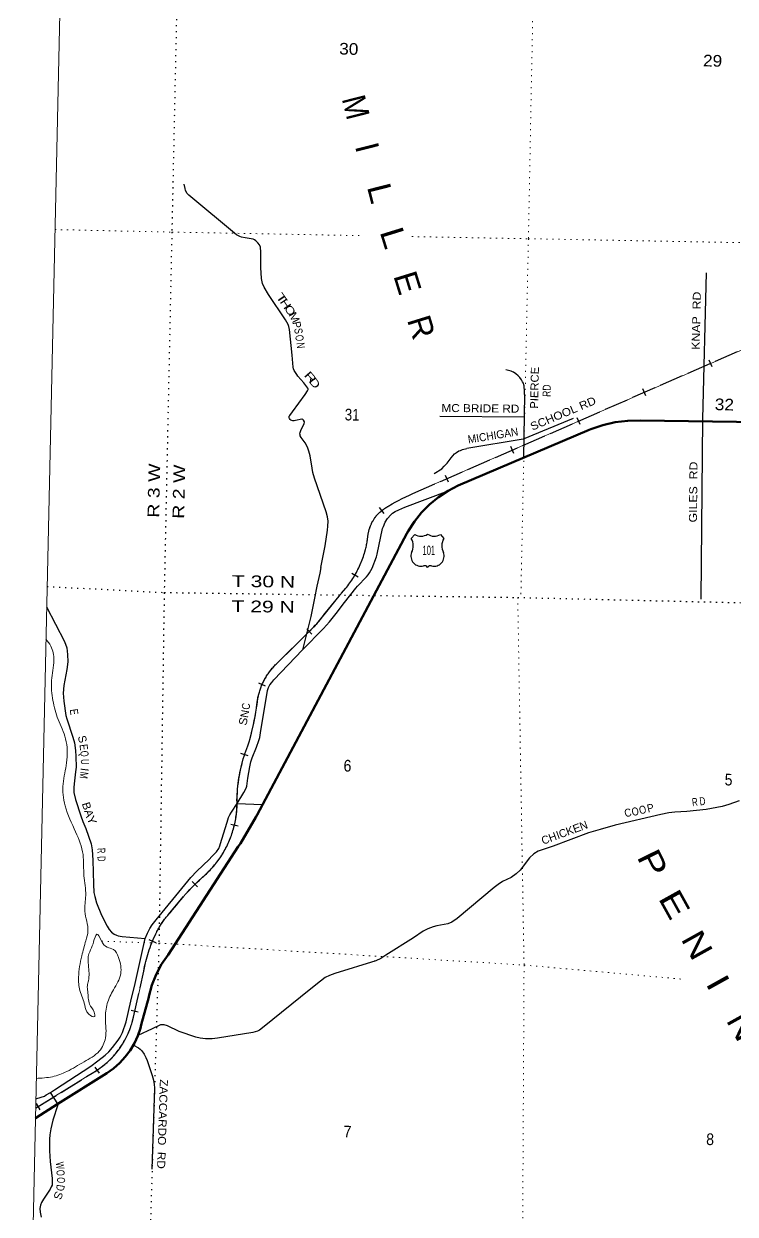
# Model space of a CAD drawing. Header units: feet. Extents: x -493433 to -244333, y 184684 to 373072.
# Drawn here: x -493183 to -482525, y 195417 to 213265 of the extents above; entities that cross this region are included whole.
import ezdxf
from ezdxf.enums import TextEntityAlignment as Align

# ---------------------------------------------------------------- set-up
doc = ezdxf.new("R2010")
doc.units = ezdxf.units.FT
doc.header["$LTSCALE"] = 60
doc.linetypes.add('DOTTED', pattern=[1.5, 0.3, -1.2])
doc.linetypes.add('LONG_DASHED', pattern=[7.5, 6, -1.5])
for name, color, linetype, lineweight in [('16', 7, 'Continuous', 25), ('20', 7, 'Continuous', 70), ('29', 7, 'Continuous', 25), ('30', 7, 'Continuous', 13), ('34', 7, 'Continuous', 13), ('39', 7, 'Continuous', 13), ('4', 7, 'Continuous', 13), ('6', 7, 'DOTTED', 25), ('63', 7, 'Continuous', 25), ('7', 7, 'DOTTED', 13)]:
    doc.layers.add(name, color=color, linetype=linetype, lineweight=lineweight)
doc.layers.add('42', color=7, linetype='Continuous')

msp = doc.modelspace()

# ---------------------------------------------------------------- linework, layer by layer
at = {"layer": '16'}
for p, q in [((-487134.65, 205612.72), (-487134.93, 205612.52)), ((-487377.72, 205547.99), (-487326.41, 205606.75)), ((-486942.56, 205606.84), (-486891.17, 205547.99))]:
    msp.add_line(p, q, dxfattribs=at)
for centre, radius, start, end in [((-487235.33, 205764.41), 182.07, 239.97227, 303.45418), ((-487033.55, 205763.91), 181.52, 236.33975, 300.08743), ((-487033.56, 205764.41), 182.07, 236.54582, 236.59441), ((-487570.7, 205437.36), 222.05, 332.97043, 29.75871), ((-486698.2, 205437.36), 222.05, 150.24129, 207.02957), ((-487231.51, 205282.46), 151.42, 159.09177, 283.81923), ((-487037.39, 205282.46), 151.42, 256.18077, 20.90823)]:
    msp.add_arc(centre, radius, start, end, dxfattribs=at)
for centre, major_axis, start_param, end_param in [((-487176.17, 205083.64), (-19.56, 51.67), 4.95877769, 6.28318531), ((-487092.72, 205083.64), (19.56, 51.67), 0, 1.32637542)]:
    msp.add_ellipse(centre, major_axis=major_axis, ratio=0.929097, start_param=start_param, end_param=end_param, dxfattribs=at)
at = {"layer": '20'}
msp.add_line((-493010.16, 196858.66), (-492674.6, 197069.35), dxfattribs=at)
msp.add_lwpolyline([(-492674.6, 197069.35), (-491939.59, 197530.84), (-491839.01, 197602.09), (-491746.42, 197683.46), (-491662.85, 197774.07), (-491589.2, 197872.91), (-491526.29, 197978.91), (-491474.81, 198090.9), (-491435.31, 198207.66), (-491423.47, 198253.31), (-491312.16, 198672.03), (-491309.75, 198682.86), (-491262.71, 198849.4), (-491198.53, 199010.12), (-491117.9, 199163.24), (-491021.71, 199307.1), (-489970.26, 200928.1), (-489938.52, 200975.78), (-489707.94, 201369.18), (-489689.12, 201406.34), (-487442.87, 205623.5), (-487424.52, 205656.8), (-487331.97, 205801.92), (-487224.77, 205936.57), (-487104.08, 206059.28), (-486971.22, 206168.7), (-486827.65, 206263.63), (-486674.95, 206343.03), (-484714.51, 207174.48), (-484688.91, 207185.07), (-484508.65, 207247.24), (-484322.89, 207290.23), (-484133.64, 207313.57), (-483943, 207316.99), (-480351.86, 207265.63)], dxfattribs=at)
at = {"layer": '29'}
for p, q in [((-485679.56, 207704.82), (-485697.81, 206759.94)), ((-485686.86, 207366.91), (-486950.63, 207378.37)), ((-489988.68, 201571.85), (-489610.96, 201560.87)), ((-492674.6, 197069.35), (-492784.75, 197242.14)), ((-491227.74, 197309.92), (-491265.93, 196091.81))]:
    msp.add_line(p, q, dxfattribs=at)
for points in [[(-489516.74, 209205.64), (-489581.87, 209314.78), (-489605.56, 209368.74), (-489621.09, 209445.6), (-489634.16, 209609.11), (-489630.89, 209841.31), (-489637.43, 209916.53), (-489652.95, 209950.87), (-489676.65, 209981.94), (-489708.51, 210013), (-489728.12, 210027.72), (-489748.55, 210037.53), (-489866.2, 210057.16), (-489924.21, 210065.33), (-489947.91, 210073.51), (-489996.93, 210102.94), (-490712.67, 210694.88), (-490736.37, 210722.68), (-490758.43, 210763.55), (-490767.41, 210794.63), (-490779.54, 210858.48)], [(-482961.8, 209528.92), (-483012.99, 207340.16), (-483039.88, 204639.71)], [(-488731.67, 205114.35), (-488665.93, 205439.39), (-488633.25, 205674.86), (-488628.35, 205733.73), (-488625.08, 205808.95), (-488634.88, 205874.36), (-488652.86, 205949.57), (-488829.35, 206453.21), (-488852.22, 206538.24), (-488862.03, 206603.64), (-488894.71, 206786.78), (-488911.05, 206855.46), (-488931.47, 206915.96), (-488966.61, 206983.01), (-489027.88, 207063.13), (-489040.95, 207087.66), (-489045.05, 207100.74), (-489047.49, 207118.73), (-489044.22, 207135.08), (-489026.25, 207180.86), (-488992.76, 207244.63), (-488982.12, 207274.07), (-488979.27, 207289.6), (-488979.68, 207296.96), (-488993.56, 207323.12), (-489003.37, 207332.93), (-489011.13, 207336.2), (-489018.9, 207336.2), (-489110.41, 207316.58), (-489134.51, 207313.31), (-489152.07, 207313.31), (-489168.41, 207316.58), (-489182.31, 207323.12), (-489194.15, 207333.75), (-489204.36, 207344.38), (-489208.04, 207355.01), (-489208.46, 207368.91), (-489206, 207383.63), (-489199.06, 207393.44), (-489156.17, 207447.4), (-488966.61, 207709.03), (-488933.52, 207759.72), (-488925.35, 207780.98), (-488923.72, 207790.79), (-488927.39, 207800.6), (-488986.22, 207879.09), (-489077.73, 207983.74), (-489093.26, 208004.17), (-489132.48, 208067.13), (-489143.92, 208089.2), (-489149.63, 208114.55), (-489162.7, 208297.69), (-489201.92, 208683.6), (-489211.74, 208727.75), (-489223.18, 208757.18), (-489260.75, 208827.49), (-489516.74, 209205.64)], [(-485679.56, 207704.82), (-485681.23, 207771.17), (-485684.9, 207816.14), (-485687.76, 207838.22), (-485691.03, 207852.11), (-485698.39, 207876.64), (-485709.41, 207896.26), (-485727.8, 207928.15), (-485753.53, 207963.3), (-485777.64, 207986.2), (-485813.99, 208015.63), (-485846.27, 208039.34), (-485859.35, 208046.7), (-485879.36, 208054.87), (-485960.48, 208078.77)], [(-484952.66, 207349.28), (-485699.35, 207035.55), (-486548, 206895.95)], [(-487037, 206519.95), (-486922.74, 206593.02), (-486883.53, 206630.63), (-486841.04, 206674.78), (-486778.94, 206758.17), (-486728.29, 206815.4), (-486702.14, 206836.66), (-486664.55, 206859.55), (-486641.68, 206869.37), (-486612.26, 206880.81), (-486548, 206895.95)], [(-489008.07, 203879.54), (-488694.95, 204195.83), (-488600.98, 204298.85), (-488502.12, 204421.48), (-488377.93, 204588.27), (-488207.98, 204800.85), (-488181.83, 204833.55), (-488047.84, 204970.91), (-488021.69, 205003.61), (-488003.71, 205031.41), (-487962.87, 205104.99), (-487897.5, 205275.05), (-487886.87, 205312.66), (-487807.62, 205695.3), (-487796.19, 205729.63), (-487770.03, 205790.14), (-487734.09, 205847.37), (-487685.06, 205904.6), (-487657.28, 205927.49), (-487619.7, 205952.02), (-487564.13, 205978.18), (-487475.9, 206017.42), (-486827.23, 206264.4)], [(-488731.67, 205114.35), (-488746.19, 205028.67), (-488791.04, 204833.77), (-488827.56, 204650.78), (-488882.3, 204377.32), (-489008.07, 203879.54)], [(-492841.45, 204523.22), (-492572.27, 204003.7), (-492537.96, 203908.86), (-492526.52, 203807.48), (-492524.89, 203699.55), (-492539.59, 203585.09), (-492585.35, 203343.09), (-492593.52, 203228.62), (-492585.35, 203107.62), (-492552.67, 202891.78), (-492539.59, 202845.99), (-492448.08, 202571.28), (-492425.21, 202486.25), (-492408.86, 202368.52), (-492402.33, 202276.95), (-492400.69, 202116.7), (-492408.86, 202048.02), (-492430.11, 201871.42), (-492435.01, 201812.55), (-492433.37, 201737.33), (-492408.86, 201635.95), (-492330.43, 201387.41), (-492299.38, 201305.65), (-492251.99, 201197.72), (-492173.55, 200968.8), (-492157.21, 200880.5), (-492147.41, 200726.79), (-492141.46, 200363.88)], [(-489988.68, 201571.85), (-489887.04, 201739.78), (-489851.9, 201801.91), (-489841.28, 201834.62), (-489824.94, 201955.62), (-489798.8, 202125.68), (-489783.27, 202200.9), (-489762.85, 202256.5), (-489697.48, 202416.74), (-489661.53, 202518.13), (-489648.46, 202563.91), (-489638.65, 202632.59), (-489530.8, 203270.31), (-489516.91, 203314.46), (-489494.85, 203352.07), (-489469.52, 203389.68), (-489439.29, 203427.29), (-489008.07, 203879.54)], [(-491363.96, 199547.83), (-491330.76, 199630.4), (-491295.63, 199700.72), (-491260.5, 199756.31), (-491200.85, 199831.53), (-490769.45, 200354.79), (-490681.2, 200462.71), (-490589.69, 200560.82), (-490406.67, 200734.15), (-490365.82, 200779.94), (-490294.74, 200851.89), (-490262.06, 200900.94), (-490247.36, 200938.55), (-490236.72, 200976.16), (-490190.97, 201120.06), (-490138.68, 201293.39), (-490114.99, 201362.06), (-490095.38, 201406.21), (-490073.31, 201443.82), (-489988.68, 201571.85)], [(-482719.06, 201529.03), (-482959.68, 201485.48), (-483247.28, 201452.78), (-483430.3, 201446.24), (-483516.9, 201436.43), (-483639.46, 201406.99), (-484325.78, 201250.01), (-484548.02, 201184.61), (-484724.5, 201132.28), (-485253.95, 200936.06), (-485476.18, 200857.57), (-485541.55, 200818.33), (-485606.91, 200759.46), (-485747.45, 200573.06), (-485806.28, 200517.46), (-485881.44, 200465.13), (-486012.17, 200406.27), (-486074.27, 200360.49), (-486136.36, 200314.7), (-486691.95, 199850.31), (-486772.04, 199794.71), (-486829.22, 199771.82), (-486994.27, 199742.39), (-487051.45, 199726.03), (-487131.54, 199696.6), (-487201.79, 199660.63), (-487345.59, 199562.52), (-487757.38, 199300.89), (-487832.57, 199248.57), (-487907.72, 199215.86), (-487933.52, 199208.12)], [(-482466.17, 201613.01), (-482619.78, 201557.42), (-482719.06, 201529.03)], [(-492141.46, 200363.88), (-492131.88, 200237.88), (-492119.62, 200177.38), (-492092.66, 200082.54), (-492021.58, 199899.39), (-491936.6, 199732.61), (-491903.1, 199685.19), (-491867.97, 199647.58), (-491829.57, 199616.51), (-491796.07, 199598.52), (-491767.47, 199588.71), (-491707.83, 199582.17), (-491363.96, 199547.83)], [(-492784.75, 197242.14), (-492725.48, 197279.01), (-492179.69, 197635.48), (-492071.84, 197713.97), (-491963.98, 197799), (-491910.05, 197849.69), (-491856.13, 197913.46), (-491771.16, 198024.66), (-491740.11, 198072.08), (-491705.79, 198139.12), (-491650.24, 198302.64), (-491581.6, 198610.05), (-491516.24, 198874.95), (-491363.96, 199547.83)], [(-487907.72, 199215.86), (-488522.16, 199026.18), (-488602.24, 198996.75), (-488667.6, 198964.04), (-488739.5, 198911.72), (-488907.81, 198777.63), (-489581.06, 198228.22), (-489652.97, 198175.89), (-489682.38, 198159.53), (-489751, 198143.19), (-490280.45, 198058.16), (-490358.9, 198045.07), (-490460.21, 198045.07), (-490538.65, 198054.88), (-490607.27, 198071.24), (-490855.65, 198156.27), (-491032.14, 198241.3), (-491081.17, 198257.64), (-491110.58, 198257.64), (-491136.72, 198254.38), (-491260.91, 198195.51), (-491476.04, 198093.75)], [(-491539.57, 197949.7), (-491465.18, 197910.99), (-491439.84, 197889.74), (-491415.33, 197863.58), (-491381.02, 197814.52), (-491354.06, 197767.1), (-491335.26, 197721.32), (-491262.55, 197495.66), (-491239.67, 197423.71), (-491230.68, 197363.22), (-491227.74, 197309.92)], [(-493003.85, 197145.33), (-492922.39, 197169.45), (-492875, 197187.44), (-492846.4, 197203.79), (-492784.75, 197242.14)], [(-492674.6, 197069.35), (-492674.87, 197056.33), (-492750.39, 196826.88), (-492780.63, 196696.07), (-492792.06, 196604.5), (-492796.14, 196539.09), (-492796.97, 196365.77), (-492789.61, 196205.52), (-492756.92, 195950.43), (-492756.11, 195880.12), (-492760.2, 195852.32), (-492772.46, 195824.52), (-492789.61, 195793.45), (-492887.65, 195643.02), (-492920.34, 195593.96), (-492935.05, 195553.08), (-492941.58, 195504.03), (-492939.94, 195446.8), (-492925.24, 195371.58)]]:
    msp.add_lwpolyline(points, dxfattribs=at)
at = {"layer": '34'}
for p, q in [((-487353.52, 206219.97), (-481359.3, 208844.61)), ((-491538.51, 198372.03), (-491385.49, 199058.08)), ((-493005.67, 197005.21), (-492132.92, 197545.64))]:
    msp.add_line(p, q, dxfattribs=at)
for points in [[(-488684.92, 204404.32), (-488422.88, 204726.1), (-488357.37, 204802.96)], [(-489389.99, 203674.25), (-489388.25, 203676.08), (-488927.14, 204134.56)]]:
    msp.add_lwpolyline(points, dxfattribs=at)
for centre, radius, start, end in [((-485974.9, 203078.58), 3430.59, 113.69456, 119.70387), ((-487293.12, 205310.36), 839.78, 117.03439, 135.18434), ((-487415.88, 205505.97), 617.04, 140.03928, 174.05797), ((-489092.72, 205664.08), 1067.28, 341.73189, 354.93464), ((-489528.03, 205758.07), 1510.85, 320.78998, 343.52212), ((-490143.27, 205470.16), 1806.32, 312.31942, 323.83868), ((-488721, 202968.65), 972.33, 133.47417, 174.71135), ((-493253.59, 203523.67), 3594.65, 342.69915, 352.56102), ((-487611.89, 201578.79), 2376.94, 158.37775, 178.84941), ((-491458.15, 201587.19), 1470.33, 309.50558, 1.53267), ((-488580.03, 198290.27), 2907, 131.93659, 138.72706), ((-672890.88, 352095.17), 237148.98, 320.07685, 320.17297), ((-490161.89, 199139.45), 1148.27, 138.35231, 153.43669), ((-489300.5, 198699.1), 2115.67, 153.20199, 170.23085), ((-492793.09, 198647.46), 1284.45, 300.92841, 347.61779)]:
    msp.add_arc(centre, radius, start, end, dxfattribs=at)
at = {"layer": '39'}
for points in [[(-492445.29, 222571.12), (-491798.57, 222763.7), (-491319.57, 222916.06), (-490883.6, 223037.11), (-490636.3, 223101.99), (-489999.3, 223291.03), (-489208.23, 223520.89), (-488935.87, 223623.57), (-488435, 223763.29), (-487209.12, 224150.59), (-486724.5, 224284.63), (-486410.8, 224345.93), (-486246.15, 224408.72), (-486026.31, 224419.71), (-485817.89, 224372.37), (-485656.17, 224309.98), (-485465.98, 224259.03), (-485282.65, 224258.75), (-484732.39, 224356.91), (-484351.87, 224432.79), (-483918.15, 224543.79), (-483277.23, 224641.83), (-482601.29, 224686.52), (-482295.2, 224681.33), (-482003.89, 224733.05), (-481399.3, 224827.91), (-480962.78, 224886.31), (-480263.63, 224890.05), (-479962.22, 224856.68), (-479720.79, 224842.92), (-479399.66, 224877.78), (-478993.48, 224930.84), (-478679.09, 224935.55), (-478496.12, 224834.27), (-478167.36, 224592.18), (-477832.26, 224448.93), (-477431.51, 224269.79), (-477035.58, 224143.29), (-476580.44, 224136.6), (-475803.51, 224106.18), (-475386.2, 224118.58), (-475121.92, 224134.57), (-474980.52, 224064.57), (-474790.84, 223991.42), (-474475.1, 223967.82), (-474166.52, 223982.77), (-473889.32, 223947.96), (-473281.67, 223915.46), (-472518.75, 223889.41), (-472007.56, 223867.27), (-471661.4, 223766.19), (-471296.01, 223539.39), (-471177.11, 223368.91), (-471156.51, 223130.03), (-471271.4, 222954.96), (-471513.48, 222768.73), (-471741.53, 222493.29), (-472079.83, 222068.92), (-472532.64, 221313.91), (-472687.56, 220978.15), (-472811.77, 220577.03), (-473250.19, 219144.89), (-473361.27, 218874.77), (-473473.05, 218574.37), (-473702.54, 217634.29), (-473770.3, 217407.6), (-473809.51, 217281.24), (-473798.6, 217058.76), (-473865.05, 216801.73), (-474016.49, 216528.52), (-474164.31, 216065.32), (-474241.49, 215780.26), (-474364.65, 215251.84), (-474439.12, 214910.15), (-474450.53, 214508.38), (-474549.11, 213997.56), (-474602.75, 213598.81), (-474651.65, 213317.13), (-474560.97, 212973.57), (-474467.88, 212732.98), (-474412.95, 212497.34), (-474289.28, 212272.2), (-473711.4, 211569.68), (-473558.4, 211220.61), (-473340.58, 210886.18), (-473074.02, 210568.78), (-472480.43, 210021.45), (-472175.07, 209812.23), (-471866.52, 209653.44), (-471303.87, 209419.98), (-470933.4, 209324.38), (-470878.68, 209252.39), (-470790.37, 209238.18), (-470595.62, 209209.35), (-470115.98, 209044.52), (-469637.65, 208823.14), (-469228.47, 208659.96)], [(-492853.01, 204036.68), (-492778.83, 203933.73), (-492733.36, 203724.57), (-492766.71, 203418.28), (-492747.52, 203118.83), (-492669.52, 202836.17), (-492557.48, 202544.64), (-492541.72, 202184.66), (-492595.4, 201870.76), (-492564.84, 201540.74), (-492406.83, 201147.11), (-492295.92, 200807.11), (-492283.15, 200491.65), (-492255.82, 200196.05), (-492269.44, 199957.98), (-492222.02, 199659.89), (-492253.56, 199517.19), (-492315.27, 199290.35), (-492363.05, 198970.26), (-492343.56, 198769.79), (-492270.09, 198551.9), (-492210.79, 198417.16), (-492121.03, 198378.68), (-492129.59, 198443.53), (-492197.23, 198566.34), (-492225, 198756.9), (-492231.03, 198843.91), (-492215.23, 198916.27), (-492215.84, 199148.61), (-492207.8, 199320.15), (-492156.69, 199438.14), (-492115.32, 199570.5), (-492088.11, 199614.31), (-492025.8, 199521.93), (-491933.53, 199418.74), (-491841.62, 199386.27), (-491763.81, 199267.26), (-491731.37, 199018.01), (-491839.63, 198782.17), (-491933.13, 198574.26), (-491960.61, 198346.62), (-491959.27, 198059.71), (-492052.53, 197861.9), (-492279.9, 197701.6), (-492539.16, 197556.18), (-492754.52, 197478.43), (-492997.96, 197453.11)]]:
    msp.add_spline(points, degree=3, dxfattribs=at)
at = {"layer": '4'}
msp.add_lwpolyline([(-489136.84, 372822.34), (-458570.27, 372170.54), (-428002.84, 371560.78), (-397434.59, 370993.07), (-366865.58, 370467.41), (-336295.9, 369983.8), (-305725.57, 369542.24), (-275154.66, 369142.74), (-244583.22, 368785.28), (-246606.46, 184933.95), (-277430.78, 185294.37), (-308254.58, 185697.19), (-339077.78, 186142.4), (-369900.35, 186630.01), (-400722.22, 187160.02), (-431543.33, 187732.42), (-462363.63, 188347.22), (-493183.05, 189004.41)], close=True, dxfattribs=at)
msp.add_lwpolyline([(-489136.84, 372822.34), (-458570.27, 372170.54), (-428002.84, 371560.78), (-397434.59, 370993.07), (-366865.58, 370467.41), (-336295.9, 369983.8), (-305725.57, 369542.24), (-275154.66, 369142.74), (-244583.22, 368785.28), (-246606.46, 184933.95), (-277430.78, 185294.37), (-308254.58, 185697.19), (-339077.78, 186142.4), (-369900.35, 186630.01), (-400722.22, 187160.02), (-431543.33, 187732.42), (-462363.63, 188347.22), (-493183.05, 189004.41)], close=True, dxfattribs=at)
at = {"layer": '6'}
for points in [[(-490695.13, 223085.85), (-490733.06, 220859.76), (-490850.46, 215494.7), (-490965.57, 210141.7), (-491079.85, 204738.18), (-491158.46, 199481.29), (-491314.61, 194320.76), (-491344.6, 193795.04), (-491663.69, 188971.01)], [(-492834.73, 204828.51), (-491079.85, 204738.18), (-485783.19, 204663.92), (-480455.5, 204538.43), (-475054.88, 204353.88), (-469736.99, 204153.87), (-464528.89, 203978.19), (-462041.84, 203940.63)]]:
    msp.add_lwpolyline(points, dxfattribs=at)
at = {"layer": '63'}
for p, q in [((-482869.13, 208122.26), (-482913.49, 208223.58)), ((-483864.79, 207689.15), (-483909.16, 207790.47)), ((-484845.93, 207256.69), (-484890.3, 207358.02)), ((-485841.6, 206823.58), (-485885.96, 206924.9)), ((-486822.73, 206391.13), (-486867.1, 206492.45)), ((-487784.63, 205924.05), (-487854.17, 206010.07)), ((-488175.3, 204967.22), (-488270.98, 205022.72)), ((-488870.46, 204114.03), (-488945.39, 204195.39)), ((-489561.45, 203333.43), (-489663.11, 203377)), ((-489824.05, 202288.9), (-489929.5, 202322.31)), ((-489972.97, 201235.01), (-490080.68, 201260.2)), ((-490582.09, 200323.59), (-490659.1, 200402.99)), ((-491203.73, 199486.23), (-491306.07, 199528.2)), ((-491467.59, 198444.22), (-491575.55, 198468.3)), ((-492050.91, 197531.17), (-492112.05, 197623.34)), ((-492937.1, 196981.78), (-492995.33, 197075.82))]:
    msp.add_line(p, q, dxfattribs=at)
at = {"layer": '63', "linetype": 'LONG_DASHED'}
for points in [[(-487922.58, 205859.99), (-487916.32, 205868.78), (-487909.95, 205877.44), (-487903.4, 205886.02), (-487896.68, 205894.46), (-487889.82, 205902.76), (-487889.69, 205902.96), (-487879.18, 205913.41), (-487868.58, 205923.5), (-487857.78, 205933.4), (-487846.82, 205943.24), (-487835.66, 205952.8), (-487824.4, 205962.11), (-487812.96, 205971.36), (-487801.33, 205980.31), (-487789.58, 205989.03), (-487777.6, 205997.63), (-487765.55, 206005.93), (-487753.4, 206014.12), (-487740.99, 206022.07), (-487728.53, 206029.73), (-487715.89, 206037.2), (-487703.19, 206044.48), (-487690.25, 206051.54), (-487677.31, 206058.36), (-487675.31, 206059.36), (-487673.25, 206060.4), (-487620.87, 206089.91), (-487568, 206118.09), (-487514.88, 206145.23), (-487461.09, 206171.96), (-487406.85, 206197.36), (-487353.96, 206220.97), (-481359.72, 208845.62)], [(-489576.27, 203433.55), (-489568.02, 203448.34), (-489559.5, 203463.12), (-489550.72, 203477.63), (-489541.73, 203492.05), (-489532.53, 203506.26), (-489523, 203520.41), (-489513.2, 203534.26), (-489503.26, 203547.97), (-489492.99, 203561.6), (-489482.58, 203574.96), (-489471.89, 203588.18), (-489460.88, 203601.17), (-489449.8, 203613.95), (-489438.44, 203626.6), (-489426.75, 203639.02), (-489414.99, 203651.24), (-489403.04, 203663.25), (-489390.76, 203675.02), (-489389.03, 203676.84), (-488927.9, 204135.35), (-488904.64, 204156.78), (-488882.03, 204178.58), (-488859.77, 204200.8), (-488837.62, 204223.41), (-488816.11, 204246.42), (-488795.08, 204269.72), (-488774.16, 204293.4), (-488753.86, 204317.5), (-488734.06, 204341.87), (-488714.5, 204366.77), (-488695.56, 204391.82), (-488685.78, 204404.99), (-488423.72, 204726.8), (-488358.21, 204803.66), (-488346.09, 204818.68), (-488329.89, 204839.39), (-488314.03, 204860.52), (-488298.61, 204881.78), (-488283.4, 204903.42), (-488268.76, 204925.22), (-488254.33, 204947.4), (-488240.47, 204969.76), (-488226.86, 204992.33), (-488213.69, 205015.05), (-488200.87, 205038.18), (-488188.62, 205061.48), (-488176.67, 205084.87), (-488165.06, 205108.67), (-488153.94, 205132.45), (-488143.19, 205156.51), (-488132.99, 205180.89), (-488123.12, 205205.21), (-488113.65, 205229.8), (-488104.7, 205254.71), (-488096.1, 205279.56), (-488087.91, 205304.54), (-488080.27, 205329.84), (-488074.53, 205347.61), (-488069.21, 205365.39), (-488064.21, 205383.28), (-488059.37, 205401.33), (-488054.98, 205419.42), (-488050.91, 205437.5), (-488047.02, 205455.75), (-488043.57, 205474.03), (-488040.45, 205492.31), (-488037.6, 205510.8), (-488035.14, 205529.19), (-488032.86, 205547.64), (-488030.99, 205566.21), (-488030.7, 205569.94), (-488029.52, 205580.7), (-488028.09, 205591.37), (-488026.49, 205602.01), (-488024.76, 205612.7), (-488022.78, 205623.32), (-488020.63, 205633.84), (-488018.35, 205644.42), (-488015.83, 205654.91), (-488013.13, 205665.32), (-488010.24, 205675.77), (-488007.18, 205686.07), (-488003.99, 205696.37), (-488000.56, 205706.64), (-487996.96, 205716.77), (-487993.17, 205726.88), (-487989.27, 205736.92), (-487985.12, 205746.92), (-487980.86, 205756.8), (-487976.35, 205766.65), (-487971.74, 205776.36), (-487966.94, 205786.05), (-487961.97, 205795.6), (-487956.82, 205805.07), (-487951.55, 205814.46), (-487946.05, 205823.78), (-487940.43, 205833.01), (-487934.63, 205842.1), (-487928.72, 205851.12), (-487922.58, 205859.99)], [(-490357.7, 200613.7), (-490340.79, 200633.16), (-490324.4, 200652.78), (-490308.19, 200672.61), (-490292.36, 200692.9), (-490277.04, 200713.35), (-490261.99, 200734.12), (-490247.24, 200755.05), (-490232.87, 200776.41), (-490218.91, 200797.83), (-490205.33, 200819.69), (-490192.16, 200841.59), (-490179.27, 200863.84), (-490166.89, 200886.23), (-490154.9, 200908.87), (-490143.21, 200931.65), (-490132.01, 200954.79), (-490121.12, 200978.06), (-490110.71, 201001.48), (-490100.62, 201025.04), (-490091.13, 201048.86), (-490081.94, 201072.81), (-490073.16, 201096.81), (-490064.78, 201121.05), (-490056.89, 201145.44), (-490049.41, 201170.09), (-490042.24, 201194.66), (-490035.68, 201219.49), (-490029.53, 201244.36), (-490023.68, 201269.38), (-490018.36, 201294.32), (-490013.53, 201319.65), (-490009.01, 201344.89), (-490005.11, 201370.19), (-490001.43, 201395.5), (-489998.34, 201421.09), (-489995.69, 201446.51), (-489993.44, 201471.97), (-489991.6, 201497.67), (-489990.39, 201523.23), (-489989.39, 201548.81), (-489989.01, 201574.45), (-489988.94, 201600.23), (-489989.4, 201625.73), (-489989.45, 201626.49), (-489989.43, 201628.35), (-489988.25, 201669.77), (-489986.22, 201711.33), (-489983.54, 201752.6), (-489980.24, 201794.13), (-489976.06, 201835.29), (-489971.26, 201876.69), (-489965.57, 201917.72), (-489959.36, 201958.79), (-489952.5, 201999.57), (-489944.78, 202040.51), (-489936.2, 202081.07), (-489927.19, 202121.44), (-489917.32, 202161.97), (-489906.9, 202202), (-489895.72, 202241.97), (-489883.58, 202281.79), (-489871.09, 202321.2), (-489857.85, 202360.54), (-489843.65, 202399.73), (-489829.1, 202438.51), (-489822.6, 202455.02), (-489804.26, 202515.13), (-489787.38, 202575.36), (-489771.53, 202635.92), (-489756.26, 202697.03), (-489742.46, 202758.22), (-489729.8, 202819.4), (-489717.73, 202881.12), (-489707.13, 202942.94), (-489697.67, 203004.73), (-489690.28, 203058.39), (-489689.92, 203062.34), (-489688.1, 203079.23), (-489686.07, 203096.19), (-489683.68, 203112.93), (-489680.97, 203129.73), (-489678.05, 203146.44), (-489674.84, 203163.17), (-489671.24, 203179.73), (-489667.41, 203196.36), (-489663.33, 203212.84), (-489658.89, 203229.25), (-489654.2, 203245.52), (-489649.22, 203261.76), (-489644.04, 203277.94), (-489638.44, 203293.98), (-489632.65, 203309.94), (-489626.51, 203325.82), (-489620.17, 203341.63), (-489613.48, 203357.21), (-489606.61, 203372.73), (-489599.45, 203388.1), (-489591.95, 203403.4), (-489584.24, 203418.47), (-489576.27, 203433.55)], [(-493006.91, 197006.17), (-492133.49, 197546.57), (-492114.28, 197558.23), (-492095.46, 197570.26), (-492076.83, 197582.62), (-492058.22, 197595.26), (-492039.99, 197608.27), (-492022.06, 197621.57), (-492004.16, 197635.13), (-491986.64, 197649.07), (-491969.42, 197663.28), (-491952.29, 197677.89), (-491935.57, 197692.68), (-491918.98, 197707.71), (-491902.67, 197723.17), (-491886.77, 197738.83), (-491871.06, 197754.82), (-491855.61, 197770.97), (-491840.41, 197787.55), (-491825.56, 197804.23), (-491810.99, 197821.34), (-491796.76, 197838.55), (-491782.72, 197856.07), (-491769.11, 197873.81), (-491755.8, 197891.8), (-491742.75, 197909.96), (-491730.06, 197928.48), (-491717.61, 197947.16), (-491705.58, 197966.03), (-491693.8, 197985.06), (-491682.49, 198004.4), (-491671.43, 198023.9), (-491660.72, 198043.48), (-491650.32, 198063.33), (-491640.33, 198083.37), (-491630.66, 198103.68), (-491621.28, 198123.96), (-491612.37, 198144.55), (-491603.81, 198165.24), (-491595.51, 198186.08), (-491587.66, 198206.94), (-491580.18, 198228.17), (-491573, 198249.39), (-491566.34, 198270.73), (-491559.85, 198292.12), (-491553.86, 198313.82), (-491548.25, 198335.43), (-491543, 198357.13), (-491539.58, 198372.27), (-491386.56, 199058.29), (-491380.08, 199094.73), (-491372.78, 199130.85), (-491364.87, 199166.86), (-491356.49, 199203.01), (-491347.32, 199238.81), (-491337.56, 199274.28), (-491327.35, 199309.89), (-491316.33, 199345.16), (-491304.74, 199380.11), (-491292.47, 199415.16), (-491279.65, 199449.67), (-491266.42, 199484.12), (-491252.35, 199518.43), (-491237.73, 199552.22), (-491222.48, 199585.89), (-491206.85, 199619.28), (-491190.39, 199652.53), (-491189.93, 199653.43), (-491180.83, 199671.36), (-491171.37, 199689), (-491161.61, 199706.48), (-491151.58, 199723.95), (-491141.2, 199741.12), (-491130.56, 199758.03), (-491119.67, 199774.94), (-491108.41, 199791.55), (-491096.9, 199807.9), (-491085.03, 199824.19), (-491072.95, 199840.11), (-491060.67, 199855.95), (-491047.96, 199871.58), (-491035.06, 199886.84), (-491021.87, 199901.94), (-491020.77, 199903.23), (-490765.69, 200208.57), (-490731.89, 200246.63), (-490697.42, 200283.71), (-490662.29, 200320.2), (-490626.54, 200356.54), (-490590.09, 200391.88), (-490553.2, 200426.43), (-490523.52, 200453.56), (-490503.75, 200470.05), (-490484.5, 200486.88), (-490465.52, 200504.06), (-490446.61, 200521.54), (-490428.2, 200539.39), (-490410.17, 200557.49), (-490392.22, 200575.9), (-490374.77, 200594.69), (-490357.7, 200613.7)]]:
    msp.add_lwpolyline(points, dxfattribs=at)
at = {"layer": '7'}
for points in [[(-485288.72, 224257.85), (-485383.54, 220667.52), (-485520.62, 215375.22), (-485623.17, 210042.13), (-485736.84, 204664.85)], [(-492716.94, 210179.39), (-490965.57, 210141.7), (-488134.5, 210088.94)], [(-487369.94, 210074.69), (-485623.17, 210042.13), (-480248.51, 209943.81), (-474900.64, 209819.86), (-471937.4, 209687.24)], [(-485783.19, 204663.92), (-485688.46, 199152.44), (-485716.82, 193718.61), (-485875.12, 188844.75)], [(-492015.99, 199509.14), (-491158.46, 199481.29), (-485688.46, 199152.44), (-483338.85, 198942.23)]]:
    msp.add_lwpolyline(points, dxfattribs=at)

# ---------------------------------------------------------------- texts
at = {"layer": '16', "width": 0.6}
msp.add_text('101', height=140, dxfattribs=at).set_placement((-487114.85, 205300.95), align=Align.CENTER)
at = {"layer": '30'}
for s, rotation, width, p in [('T', 304.096, 1.65, (-489370.99, 209115.21)), ('H', 304.096, 1.3, (-489311.36, 209032.75)), ('O', 304.096, 1.3, (-489243.8, 208934.72)), ('M', 298.118, 1.15, (-489183.09, 208834.86)), ('P', 282.54, 0.95, (-489149.81, 208737.73)), ('S', 275.803, 0.8, (-489126.89, 208653.43)), ('O', 275.803, 0.75, (-489111.39, 208547.37)), ('N', 275.803, 0.75, (-489094.8, 208436.51)), ('R', 311.168, 1.55, (-488933.42, 207925.04)), ('D', 306.852, 1.4, (-488873.38, 207842.79)), ('E', 278.61, 0.85, (-492488.93, 202938.39)), ('E', 277.906, 0.85, (-492343.94, 202409.97)), ('Q', 274.079, 0.7, (-492333.67, 202316.81)), ('U', 270.586, 0.65, (-492327.65, 202198.1)), ('M', 263.139, 0.75, (-492340.31, 202004.82)), ('B', 287.514, 1.05, (-492298.47, 201518.77)), ('O', 12.883, 0.85, (-484010.26, 201396.52)), ('O', 12.883, 0.85, (-483898.77, 201422.87)), ('P', 12.883, 0.95, (-483781.71, 201448.79)), ('R', 6.487, 0.75, (-483122.99, 201537.36)), ('D', 6.487, 0.75, (-483009.33, 201550.28)), ('A', 287.514, 1.1, (-492263.48, 201407.87)), ('Y', 293.705, 1.2, (-492220.28, 201299.61)), ('C', 12.883, 0.9, (-484119.93, 201377.99)), ('K', 20.335, 1.05, (-484982.57, 201111.29)), ('E', 20.335, 1.1, (-484877.97, 201150.05)), ('R', 273.648, 0.7, (-492081.76, 200862.62)), ('D', 273.648, 0.7, (-492078.17, 200741.08)), ('W', 277.303, 0.7, (-492699.7, 196138.03)), ('O', 272.303, 0.65, (-492692.31, 196033.79)), ('D', 261.102, 0.8, (-492694.51, 195820.6)), ('O', 266.66, 0.7, (-492684.83, 195929.46)), ('S', 249.906, 1.1, (-492722.12, 195718.05))]:
    msp.add_text(s, height=120, rotation=rotation, dxfattribs=dict(at, width=width)).set_placement(p, align=Align.CENTER)
for s, rotation, width, p in [('KNAP  RD', 88.66, 1.15, (-483058.78, 208376.1)), ('PIERCE ', 88.789, 1.05, (-485478.89, 207492.55)), ('RD', 88.789, 0.8, (-485291.81, 207669.97)), ('SCHOOL RD', 22.79, 1.1, (-485564.2, 207163.83)), ('MC BRIDE RD', 359.48, 1.1, (-486926.65, 207445.11)), ('MICHIGAN', 9.341, 0.95, (-486520.22, 206971.46)), ('GILES  RD', 89.429, 1.15, (-483098.45, 205787.48)), ('ZACCARDO  RD', 268.157, 1.1, (-491143.66, 197441.36))]:
    msp.add_text(s, height=120, rotation=rotation, dxfattribs=dict(at, width=width)).set_placement(p)
for s, rotation, p in [('S', 285.054, (-492362.77, 202523.6)), ('I', 263.216, (-492331.94, 202089.43)), ('I', 20.335, (-485159.87, 201045.58)), ('C', 20.335, (-485086.72, 201072.69)), ('N', 20.335, (-484775.59, 201188)), ('C', 19.453, (-485349.14, 200974.51)), ('H', 20.335, (-485240.99, 201015.93))]:
    msp.add_text(s, height=120, rotation=rotation, dxfattribs=at).set_placement(p, align=Align.CENTER)
at = {"layer": '42'}
for s, rotation, width, p in [('M', 284.221, 0.9, (-488377.74, 211971.92)), ('L', 284.241, 1.1, (-488008.46, 210683.64)), ('L', 287.211, 1.15, (-487809.41, 210005.4)), ('E', 287.211, 1.05, (-487600.66, 209331.5)), ('P', 296.221, 1.25, (-483918.45, 200602.07)), ('E', 299.058, 1.3, (-483587.1, 199977.87)), ('N', 299.058, 1.2, (-483247.78, 199367.18)), ('I', 299.058, 1.3, (-482935.25, 198804.68)), ('N', 299.058, 1.2, (-482570.5, 198148.22))]:
    msp.add_text(s, height=350, rotation=rotation, dxfattribs=dict(at, width=width)).set_placement(p, align=Align.CENTER)
for s, rotation, p in [('I', 284.221, (-488207.68, 211368.18)), ('R', 287.211, (-487393.94, 208664.16))]:
    msp.add_text(s, height=350, rotation=rotation, dxfattribs=at).set_placement(p, align=Align.CENTER)
at = {"layer": '6'}
for s, rotation, width, p in [('R 3 W', 88.788, 1.25, (-491156.05, 205857.54)), ('R 2 W', 88.788, 1.25, (-490781.59, 205841.27)), ('T 30 N', 359.197, 1.35, (-490066.51, 204822.99)), ('T 29 N', 359.197, 1.35, (-490072.09, 204447.1))]:
    msp.add_text(s, height=175, rotation=rotation, dxfattribs=dict(at, width=width)).set_placement(p)
at = {"layer": '63'}
msp.add_text('N', height=120, rotation=79.851, dxfattribs=at).set_placement((-489815.13, 202908.83), align=Align.CENTER)
for s, rotation, width, p in [('C', 82.137, 0.85, (-489796.77, 203023.11)), ('S', 77.989, 1.1, (-489837.78, 202793.43))]:
    msp.add_text(s, height=120, rotation=rotation, dxfattribs=dict(at, width=width)).set_placement(p, align=Align.CENTER)
at = {"layer": '7'}
for s, width, p in [('30', 1.1, (-488459.29, 212804.98)), ('29', 1.1, (-483008.21, 212627.07)), ('32', 1.1, (-482832.17, 207472.71)), ('31', 0.85, (-488376.34, 207319.02)), ('6', 0.9, (-488394.69, 202054.65)), ('5', 0.9, (-482684.53, 201845.85)), ('7', 0.9, (-488393.68, 196568.29)), ('8', 0.9, (-482961.35, 196453.79))]:
    msp.add_text(s, height=175, rotation=358.651, dxfattribs=dict(at, width=width)).set_placement(p)

doc.saveas('drawing.dxf')
